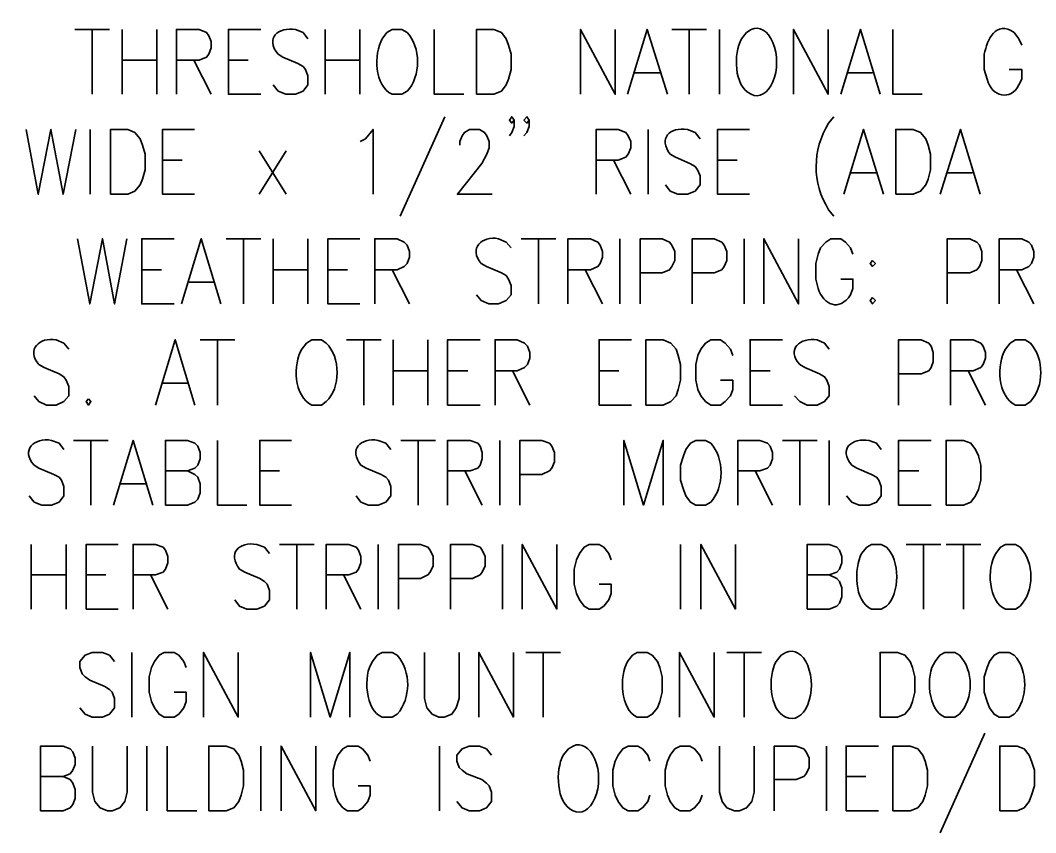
# Model space of a CAD drawing. Header units: inches. Extents: x 5 to 516, y -193 to 129.
# Drawn here: x 161.45 to 167.3, y -94.11 to -89.42 of the extents above; entities that cross this region are included whole.
import ezdxf

# ---------------------------------------------------------------- set-up
doc = ezdxf.new("R2010")
doc.units = ezdxf.units.IN
doc.header["$MEASUREMENT"] = 0
doc.layers.add('PDF3_Geometry', color=7, linetype='Continuous')

msp = doc.modelspace()

# ---------------------------------------------------------------- linework, layer by layer
at = {"layer": 'PDF3_Geometry', "lineweight": 35}
for points in [[(161.7649266, -89.4764474), (161.9649138, -89.4764474)], [(161.8649229, -89.4764474), (161.8649229, -89.8497568)], [(162.0382381, -89.4764474), (162.0382381, -89.8497568)], [(162.2382307, -89.4764474), (162.2382307, -89.8497568)], [(162.351559, -89.8497585), (162.351559, -89.4764491), (162.4815506, -89.4764491), (162.5248812, -89.4931147), (162.5382137, -89.5131135), (162.5515461, -89.5464447), (162.5515461, -89.583109), (162.5382137, -89.6197733), (162.5248812, -89.6364389), (162.4815506, -89.6531045), (162.351559, -89.6531045)], [(162.838189, -89.8497585), (162.6515343, -89.8497585), (162.6515343, -89.4764491), (162.838189, -89.4764491)], [(163.1081701, -89.5297785), (163.0815051, -89.4931142), (163.0381745, -89.4764486)], [(163.2081664, -89.4764474), (163.2081664, -89.8497568)], [(163.408159, -89.4764474), (163.408159, -89.8497568)], [(163.6814672, -89.493113), (163.6514691, -89.4764474), (163.5948061, -89.4764474), (163.564808, -89.493113), (163.538143, -89.5297773)], [(163.8381309, -89.4764474), (163.8381309, -89.8497568), (164.00812, -89.8497568)], [(164.6814063, -89.8497585), (164.6814063, -89.4764491), (164.8813935, -89.8497585), (164.8813935, -89.4764491)], [(164.9513814, -89.8497585), (165.0647075, -89.4764491), (165.1813667, -89.8497585)], [(165.2080381, -89.4764474), (165.4080253, -89.4764474)], [(165.3080344, -89.4764474), (165.3080344, -89.8497568)], [(165.4813496, -89.4764474), (165.4813496, -89.8497568)], [(165.6646739, -89.4764474), (165.6380089, -89.493113), (165.6080109, -89.5297773)], [(165.9079987, -89.8497585), (165.9079987, -89.4764491), (166.1079859, -89.8497585), (166.1079859, -89.4764491)], [(166.1813102, -89.8497585), (166.2946362, -89.4764491), (166.4079623, -89.8497585)], [(166.4812855, -89.4764474), (166.4812855, -89.8497568), (166.6512746, -89.8497568)], [(167.2245782, -89.5664413), (167.2079126, -89.529777), (167.1812477, -89.4931127)], [(162.0382381, -89.6531023), (162.2382253, -89.6531023)], [(162.4515417, -89.6531023), (162.5515353, -89.8497564)], [(162.6515343, -89.6531023), (162.7648604, -89.6531023)], [(162.938181, -89.6197727), (162.9648459, -89.6364383), (163.051507, -89.6731027), (163.0815051, -89.6897683), (163.0948376, -89.7064339), (163.1081701, -89.7430982), (163.1081701, -89.7964281), (163.0815051, -89.8330924), (163.0381745, -89.849758), (162.9815115, -89.849758), (162.938181, -89.8330924), (162.9081829, -89.7964281)], [(163.2081664, -89.6531023), (163.4081535, -89.6531023)], [(167.0079255, -89.6197713), (167.0079255, -89.7064324), (167.0245911, -89.7630954)], [(164.9947136, -89.7264314), (165.1380377, -89.7264314)], [(166.2246423, -89.7264314), (166.3646334, -89.7264314)], [(167.2079126, -89.7964266), (167.2245782, -89.7630954), (167.2245782, -89.7064324), (167.1512496, -89.7064324)], [(163.5948061, -89.8497568), (163.6514691, -89.8497568), (163.6814672, -89.8330912)], [(163.8981178, -89.9797483), (163.6414676, -90.5530449)], [(164.298103, -89.9997462), (164.2847705, -90.0164118), (164.271438, -89.9997462), (164.2847705, -89.9797475), (164.298103, -89.9997462), (164.298103, -90.0364105), (164.2847705, -90.0697417), (164.271438, -90.0897404)], [(164.3847538, -89.9997462), (164.3714213, -90.0164118), (164.3547557, -89.9997462), (164.3714213, -89.9797475), (164.3847538, -89.9997462), (164.3847538, -90.0364105), (164.3714213, -90.0697417), (164.3547557, -90.0897404)], [(166.1413143, -89.9797483), (166.1113163, -90.0164126)], [(161.4849424, -90.0530774), (161.5549379, -90.4263868), (161.6282666, -90.0530774), (161.6982621, -90.4263868), (161.7715907, -90.0530774)], [(161.8549138, -90.0530774), (161.8549138, -90.4263868)], [(162.4548754, -90.4263885), (162.2715538, -90.4263885), (162.2715538, -90.0530791), (162.4548754, -90.0530791)], [(163.4114818, -90.1230734), (163.4414798, -90.1064078), (163.4848104, -90.0530779), (163.4848104, -90.4263873)], [(163.9847821, -90.1430713), (163.9847821, -90.1230726), (163.9981146, -90.0897414), (164.0114471, -90.0697427), (164.0414452, -90.0530771), (164.0981082, -90.0530771), (164.1281063, -90.0697427), (164.1414388, -90.0897414), (164.1547712, -90.1230726), (164.1547712, -90.1597369), (164.1414388, -90.1964012), (164.1114407, -90.2497311), (163.9714497, -90.4263865), (164.1714368, -90.4263865)], [(164.7713935, -90.4263885), (164.7713935, -90.0530791), (164.898052, -90.0530791), (164.9413826, -90.0697447), (164.9547151, -90.0897434), (164.9713807, -90.1230746), (164.9713807, -90.1597389), (164.9547151, -90.1964033), (164.9413826, -90.2130689), (164.898052, -90.2297345), (164.7713935, -90.2297345)], [(165.0713824, -90.0530774), (165.0713824, -90.4263868)], [(165.3713577, -90.1064085), (165.3413597, -90.0697442), (165.2980291, -90.0530786)], [(165.6546756, -90.4263885), (165.471354, -90.4263885), (165.471354, -90.0530791), (165.6546756, -90.0530791)], [(166.1979785, -90.4263885), (166.3113045, -90.0530791), (166.4279637, -90.4263885)], [(166.7546105, -90.4263885), (166.8712697, -90.0530791), (166.9845958, -90.4263885)], [(162.8281858, -90.1764045), (162.9848425, -90.4263885)], [(162.9848463, -90.1764045), (162.8281896, -90.4263885)], [(165.1980355, -90.1964027), (165.2280336, -90.2130683), (165.3113616, -90.2497326), (165.3413597, -90.2663982), (165.3546921, -90.2863969), (165.3713577, -90.3197281), (165.3713577, -90.3730581), (165.3413597, -90.4097224), (165.2980291, -90.426388), (165.2413661, -90.426388), (165.1980355, -90.4097224), (165.1713706, -90.3730581)], [(162.2715538, -90.2297323), (162.3848798, -90.2297323)], [(164.8713898, -90.2297323), (164.9713834, -90.4263863)], [(165.471354, -90.2297323), (165.5846801, -90.2297323)], [(166.2413106, -90.3030613), (166.3846348, -90.3030613)], [(166.7979427, -90.3030613), (166.9412669, -90.3030613)], [(166.1113163, -90.5163806), (166.1413143, -90.5530449)], [(161.781595, -90.6830385), (161.8515905, -91.059681), (161.9249191, -90.6830385), (161.9949146, -91.059681), (162.0649101, -90.6830385)], [(162.338221, -91.0596792), (162.1515663, -91.0596792), (162.1515663, -90.6830367), (162.338221, -90.6830367)], [(162.3815592, -91.0596792), (162.4948853, -90.6830367), (162.6082113, -91.0596792)], [(162.6382024, -90.6830385), (162.8381895, -90.6830385)], [(162.7381987, -90.6830385), (162.7381987, -91.059681)], [(162.908191, -90.6830385), (162.908191, -91.059681)], [(163.1081701, -90.6830385), (163.1081701, -91.059681)], [(163.4081562, -91.0596792), (163.2248347, -91.0596792), (163.2248347, -90.6830367), (163.4081562, -90.6830367)], [(163.4948098, -91.0596792), (163.4948098, -90.6830367), (163.6248014, -90.6830367), (163.6647989, -90.7030354), (163.6814645, -90.719701), (163.6947969, -90.7563653), (163.6947969, -90.7896965), (163.6814645, -90.8263608), (163.6647989, -90.8430264), (163.6248014, -90.8630252), (163.4948098, -90.8630252)], [(164.2814347, -90.7363662), (164.2514366, -90.703035), (164.208106, -90.6830363)], [(164.3380988, -90.6830385), (164.538086, -90.6830385)], [(164.4380815, -90.6830385), (164.4380815, -91.059681)], [(164.6080739, -91.0596792), (164.6080739, -90.6830367), (164.7380656, -90.6830367), (164.7813961, -90.7030354), (164.7947286, -90.719701), (164.8080611, -90.7563653), (164.8080611, -90.7896965), (164.7947286, -90.8263608), (164.7813961, -90.8430264), (164.7380656, -90.8630252), (164.6080739, -90.8630252)], [(164.9080628, -90.6830385), (164.9080628, -91.059681)], [(165.0247138, -91.0596792), (165.0247138, -90.6830367), (165.1513724, -90.6830367), (165.1947029, -90.7030354), (165.2080354, -90.719701), (165.224701, -90.7563653), (165.224701, -90.8096952), (165.2080354, -90.8430264), (165.1947029, -90.8630252), (165.1513724, -90.8796908), (165.0247138, -90.8796908)], [(165.3247028, -91.0596792), (165.3247028, -90.6830367), (165.4513613, -90.6830367), (165.4946919, -90.7030354), (165.5080243, -90.719701), (165.5246899, -90.7563653), (165.5246899, -90.8096952), (165.5080243, -90.8430264), (165.4946919, -90.8630252), (165.4513613, -90.8796908), (165.3247028, -90.8796908)], [(165.6246781, -90.6830385), (165.6246781, -91.059681)], [(165.7380063, -91.0596792), (165.7380063, -90.6830367), (165.9379935, -91.0596792), (165.9379935, -90.6830367)], [(166.2513062, -90.7730324), (166.2379737, -90.7363681), (166.2079757, -90.7030369), (166.1813107, -90.6830382), (166.1246477, -90.6830382), (166.0946496, -90.7030369), (166.0646515, -90.7363681), (166.051319, -90.7730324), (166.0379866, -90.8263623), (166.0379866, -90.9163566), (166.051319, -90.9696865)], [(166.7946063, -91.0596792), (166.7946063, -90.6830367), (166.924598, -90.6830367), (166.9645954, -90.7030354), (166.981261, -90.719701), (166.9945935, -90.7563653), (166.9945935, -90.8096952), (166.981261, -90.8430264), (166.9645954, -90.8630252), (166.924598, -90.8796908), (166.7946063, -90.8796908)], [(167.0945817, -91.0596792), (167.0945817, -90.6830367), (167.2245733, -90.6830367), (167.2645708, -90.7030354), (167.2812364, -90.719701), (167.2945689, -90.7563653), (167.2945689, -90.7896965), (167.2812364, -90.8263608), (167.2645708, -90.8430264), (167.2245733, -90.8630252), (167.0945817, -90.8630252)], [(164.1081125, -90.8263604), (164.1381105, -90.843026), (164.2247716, -90.8796903), (164.2514366, -90.8963559), (164.2647691, -90.9163547), (164.2814347, -90.953019), (164.2814347, -91.0063489), (164.2514366, -91.0396801), (164.208106, -91.0596788), (164.151443, -91.0596788), (164.1081125, -91.0396801), (164.0814475, -91.0063489)], [(162.1515663, -90.8630264), (162.2648924, -90.8630264)], [(162.908191, -90.8630264), (163.1081782, -90.8630264)], [(163.2248347, -90.8630264), (163.3381607, -90.8630264)], [(163.5948061, -90.8630264), (163.6947997, -91.0596804)], [(164.7080702, -90.8630264), (164.8080638, -91.0596804)], [(167.194578, -90.8630264), (167.2945716, -91.0596804)], [(162.4248778, -90.9330224), (162.5648688, -90.9330224)], [(166.2379737, -91.0063508), (166.2513062, -90.9696865), (166.2513062, -90.9163566), (166.1813107, -90.9163566)], [(161.73159, -91.3196621), (161.7015919, -91.2863309), (161.6582614, -91.2663322)], [(162.231558, -91.6429751), (162.344884, -91.2663326), (162.4582101, -91.6429751)], [(162.4882147, -91.2663344), (162.6882019, -91.2663344)], [(162.588211, -91.2663344), (162.588211, -91.6429769)], [(163.2148391, -91.2863331), (163.1881741, -91.2663344), (163.1315111, -91.2663344), (163.101513, -91.2863331), (163.0748481, -91.3196643)], [(163.3314902, -91.2663344), (163.5314773, -91.2663344)], [(163.4314865, -91.2663344), (163.4314865, -91.6429769)], [(163.6014788, -91.2663344), (163.6014788, -91.6429769)], [(163.8014579, -91.2663344), (163.8014579, -91.6429769)], [(164.1014408, -91.6429751), (163.9147861, -91.6429751), (163.9147861, -91.2663326), (164.1014408, -91.2663326)], [(164.1880976, -91.6429751), (164.1880976, -91.2663326), (164.3147561, -91.2663326), (164.3580867, -91.2863313), (164.3747523, -91.3029969), (164.3880847, -91.3396613), (164.3880847, -91.3729925), (164.3747523, -91.4096568), (164.3580867, -91.4263224), (164.3147561, -91.4463211), (164.1880976, -91.4463211)], [(164.9747165, -91.6429751), (164.7880618, -91.6429751), (164.7880618, -91.2663326), (164.9747165, -91.2663326)], [(165.5580184, -91.3563283), (165.5446859, -91.319664), (165.5146879, -91.2863328), (165.4880229, -91.2663341), (165.4313599, -91.2663341), (165.4013618, -91.2863328), (165.3746968, -91.319664), (165.3580312, -91.3563283), (165.3446988, -91.4096583), (165.3446988, -91.4996525), (165.3580312, -91.5529824), (165.3746968, -91.5896467), (165.4013618, -91.6229779), (165.4313599, -91.6429766), (165.4880229, -91.6429766), (165.5146879, -91.6229779), (165.5446859, -91.5896467), (165.5580184, -91.5529824), (165.5580184, -91.4996525), (165.4880229, -91.4996525)], [(165.8446694, -91.6429751), (165.6580147, -91.6429751), (165.6580147, -91.2663326), (165.8446694, -91.2663326)], [(166.1146505, -91.3196621), (166.0879855, -91.2863309), (166.044655, -91.2663322)], [(166.5146221, -91.6429751), (166.5146221, -91.2663326), (166.6446138, -91.2663326), (166.6879443, -91.2863313), (166.7012768, -91.3029969), (166.7146093, -91.3396613), (166.7146093, -91.3929912), (166.7012768, -91.4263224), (166.6879443, -91.4463211), (166.6446138, -91.4629867), (166.5146221, -91.4629867)], [(166.8145975, -91.6429751), (166.8145975, -91.2663326), (166.9445891, -91.2663326), (166.9879197, -91.2863313), (167.0012522, -91.3029969), (167.0145846, -91.3396613), (167.0145846, -91.3729925), (167.0012522, -91.4096568), (166.9879197, -91.4263224), (166.9445891, -91.4463211), (166.8145975, -91.4463211)], [(167.2745663, -91.2863331), (167.2445683, -91.2663344), (167.1879052, -91.2663344), (167.1579072, -91.2863331), (167.1312422, -91.3196643)], [(161.5582678, -91.4096564), (161.5882659, -91.426322), (161.674927, -91.4629863), (161.7015919, -91.4796519), (161.7149244, -91.4996506), (161.73159, -91.5363149), (161.73159, -91.5896448), (161.7015919, -91.622976), (161.6582614, -91.6429747), (161.6015984, -91.6429747), (161.5582678, -91.622976), (161.5316028, -91.5896448)], [(165.9446614, -91.4096564), (165.9746595, -91.426322), (166.0579874, -91.4629863), (166.0879855, -91.4796519), (166.101318, -91.4996506), (166.1146505, -91.5363149), (166.1146505, -91.5896448), (166.0879855, -91.622976), (166.044655, -91.6429747), (165.9879919, -91.6429747), (165.9446614, -91.622976), (165.9146633, -91.5896448)], [(163.6014788, -91.4463223), (163.801466, -91.4463223)], [(163.9147861, -91.4463223), (164.0314453, -91.4463223)], [(164.2880939, -91.4463223), (164.3880875, -91.6429764)], [(164.7880618, -91.4463223), (164.9013879, -91.4463223)], [(165.6580147, -91.4463223), (165.7746739, -91.4463223)], [(166.9145938, -91.4463223), (167.0145874, -91.6429764)], [(162.2748901, -91.5163184), (162.4148812, -91.5163184)], [(163.1315111, -91.6429769), (163.1881741, -91.6429769), (163.2148391, -91.6229782)], [(167.1879052, -91.6429769), (167.2445683, -91.6429769), (167.2745663, -91.6229782)], [(161.7015898, -91.8996251), (161.6749248, -91.8629608), (161.6315943, -91.8462952)], [(161.7582539, -91.8462973), (161.9582411, -91.8462973)], [(161.8582502, -91.8462973), (161.8582502, -92.2196067)], [(161.9882467, -92.2196051), (162.1015728, -91.8462957), (162.2148989, -92.2196051)], [(162.2882221, -92.2196051), (162.2882221, -91.8462957), (162.4148806, -91.8462957), (162.4582112, -91.8629613), (162.4748768, -91.8796269), (162.4882093, -91.9162912), (162.4882093, -91.9529555), (162.4748768, -91.9896199), (162.4582112, -92.0062855), (162.4148806, -92.0229511), (162.2882221, -92.0229511)], [(162.588211, -91.8462973), (162.588211, -92.2196067), (162.7582001, -92.2196067)], [(163.0148438, -92.2196051), (162.8315222, -92.2196051), (162.8315222, -91.8462957), (163.0148438, -91.8462957)], [(163.5881469, -91.8996251), (163.5581488, -91.8629608), (163.5148182, -91.8462952)], [(163.644811, -91.8462973), (163.8447982, -91.8462973)], [(163.7447937, -91.8462973), (163.7447937, -92.2196067)], [(163.9147861, -92.2196051), (163.9147861, -91.8462957), (164.0447778, -91.8462957), (164.0881083, -91.8629613), (164.1014408, -91.8796269), (164.1147733, -91.9162912), (164.1147733, -91.9529555), (164.1014408, -91.9896199), (164.0881083, -92.0062855), (164.0447778, -92.0229511), (163.9147861, -92.0229511)], [(164.214775, -91.8462973), (164.214775, -92.2196067)], [(164.331426, -92.2196051), (164.331426, -91.8462957), (164.4580846, -91.8462957), (164.5014151, -91.8629613), (164.5147476, -91.8796269), (164.5314132, -91.9162912), (164.5314132, -91.9696211), (164.5147476, -92.0062855), (164.5014151, -92.0229511), (164.4580846, -92.0429498), (164.331426, -92.0429498)], [(164.9313903, -92.2196051), (164.9313903, -91.8462957), (165.0447164, -92.2196051), (165.1580424, -91.8462957), (165.1580424, -92.2196051)], [(165.431355, -91.8629629), (165.4013569, -91.8462973), (165.3446939, -91.8462973), (165.3146958, -91.8629629), (165.2880308, -91.8996273), (165.2746984, -91.9362916), (165.2580328, -91.9896215), (165.2580328, -92.0762826), (165.2746984, -92.1296125), (165.2880308, -92.1662768), (165.3146958, -92.2029411), (165.3446939, -92.2196067), (165.4013569, -92.2196067), (165.431355, -92.2029411)], [(165.5880187, -92.2196051), (165.5880187, -91.8462957), (165.7146772, -91.8462957), (165.7580078, -91.8629613), (165.7746734, -91.8796269), (165.7880058, -91.9162912), (165.7880058, -91.9529555), (165.7746734, -91.9896199), (165.7580078, -92.0062855), (165.7146772, -92.0229511), (165.5880187, -92.0229511)], [(165.8446618, -91.8462973), (166.044649, -91.8462973)], [(165.9446581, -91.8462973), (165.9446581, -92.2196067)], [(166.1146505, -91.8462973), (166.1146505, -92.2196067)], [(166.4146258, -91.8996251), (166.3879609, -91.8629608), (166.3446303, -91.8462952)], [(166.7012768, -92.2196051), (166.5146221, -92.2196051), (166.5146221, -91.8462957), (166.7012768, -91.8462957)], [(161.5316007, -91.9896193), (161.5582656, -92.0062849), (161.6449267, -92.0429492), (161.6749248, -92.0596148), (161.6882573, -92.0762804), (161.7015898, -92.1129447), (161.7015898, -92.1662747), (161.6749248, -92.202939), (161.6315943, -92.2196046), (161.5749312, -92.2196046), (161.5316007, -92.202939), (161.5016026, -92.1662747)], [(163.4148247, -91.9896193), (163.4448227, -92.0062849), (163.5314838, -92.0429492), (163.5581488, -92.0596148), (163.5748144, -92.0762804), (163.5881469, -92.1129447), (163.5881469, -92.1662747), (163.5581488, -92.202939), (163.5148182, -92.2196046), (163.4581552, -92.2196046), (163.4148247, -92.202939), (163.3881597, -92.1662747)], [(166.2446367, -91.9896193), (166.2746348, -92.0062849), (166.3579628, -92.0429492), (166.3879609, -92.0596148), (166.4012933, -92.0762804), (166.4146258, -92.1129447), (166.4146258, -92.1662747), (166.3879609, -92.202939), (166.3446303, -92.2196046), (166.2879673, -92.2196046), (166.2446367, -92.202939), (166.2146386, -92.1662747)], [(162.4148823, -92.0229523), (162.4582128, -92.042951), (162.4748784, -92.0596166), (162.4882109, -92.0962809), (162.4882109, -92.1496108), (162.4748784, -92.1862751), (162.4582128, -92.2029407), (162.4148823, -92.2196063), (162.2882237, -92.2196063)], [(162.8315222, -92.0229523), (162.9448483, -92.0229523)], [(164.0147824, -92.0229523), (164.114776, -92.2196063)], [(165.6880014, -92.0229523), (165.787995, -92.2196063)], [(166.5146221, -92.0229523), (166.6312813, -92.0229523)], [(162.0315789, -92.0962813), (162.1749031, -92.0962813)], [(161.5149427, -92.4462582), (161.5149427, -92.8195676)], [(161.7149353, -92.4462582), (161.7149353, -92.8195676)], [(162.0149079, -92.819566), (161.8315863, -92.819566), (161.8315863, -92.4462566), (162.0149079, -92.4462566)], [(162.101575, -92.819566), (162.101575, -92.4462566), (162.2315666, -92.4462566), (162.2748972, -92.4629222), (162.2882297, -92.4795878), (162.3015622, -92.5162521), (162.3015622, -92.5529164), (162.2882297, -92.5895807), (162.2748972, -92.6062463), (162.2315666, -92.6229119), (162.101575, -92.6229119)], [(162.8881863, -92.4995859), (162.8581883, -92.4629216), (162.8148577, -92.446256)], [(162.9448504, -92.4462582), (163.1448376, -92.4462582)], [(163.0448468, -92.4462582), (163.0448468, -92.8195676)], [(163.2148391, -92.819566), (163.2148391, -92.4462566), (163.3448308, -92.4462566), (163.3881613, -92.4629222), (163.4014938, -92.4795878), (163.4148263, -92.5162521), (163.4148263, -92.5529164), (163.4014938, -92.5895807), (163.3881613, -92.6062463), (163.3448308, -92.6229119), (163.2148391, -92.6229119)], [(163.5148144, -92.4462582), (163.5148144, -92.8195676)], [(163.6314791, -92.819566), (163.6314791, -92.4462566), (163.7581376, -92.4462566), (163.8014682, -92.4629222), (163.8148006, -92.4795878), (163.8314662, -92.5162521), (163.8314662, -92.569582), (163.8148006, -92.6062463), (163.8014682, -92.6229119), (163.7581376, -92.6429106), (163.6314791, -92.6429106)], [(163.9314544, -92.819566), (163.9314544, -92.4462566), (164.0581129, -92.4462566), (164.1014435, -92.4629222), (164.114776, -92.4795878), (164.1314416, -92.5162521), (164.1314416, -92.569582), (164.114776, -92.6062463), (164.1014435, -92.6229119), (164.0581129, -92.6429106), (163.9314544, -92.6429106)], [(164.2314297, -92.4462582), (164.2314297, -92.8195676)], [(164.344758, -92.819566), (164.344758, -92.4462566), (164.5447452, -92.819566), (164.5447452, -92.4462566)], [(164.8580579, -92.5362522), (164.8447254, -92.4995878), (164.8147273, -92.4629235), (164.7880624, -92.4462579), (164.7313993, -92.4462579), (164.7014012, -92.4629235), (164.6747363, -92.4995878), (164.6580707, -92.5362522), (164.6447382, -92.5895821), (164.6447382, -92.6762432), (164.6580707, -92.7295731), (164.6747363, -92.7662374), (164.7014012, -92.8029017), (164.7313993, -92.8195673), (164.7880624, -92.8195673), (164.8147273, -92.8029017), (164.8447254, -92.7662374), (164.8580579, -92.7295731), (164.8580579, -92.6762432), (164.7880624, -92.6762432)], [(165.2580295, -92.4462582), (165.2580295, -92.8195676)], [(165.3746941, -92.819566), (165.3746941, -92.4462566), (165.5746813, -92.819566), (165.5746813, -92.4462566)], [(165.9879903, -92.819566), (165.9879903, -92.4462566), (166.1146488, -92.4462566), (166.1579794, -92.4629222), (166.174645, -92.4795878), (166.1879775, -92.5162521), (166.1879775, -92.5529164), (166.174645, -92.5895807), (166.1579794, -92.6062463), (166.1146488, -92.6229119), (165.9879903, -92.6229119)], [(166.4446228, -92.4629238), (166.4146247, -92.4462582), (166.3579617, -92.4462582), (166.3312967, -92.4629238), (166.3012987, -92.4995881)], [(166.5579543, -92.4462582), (166.7579415, -92.4462582)], [(166.6579506, -92.4462582), (166.6579506, -92.8195676)], [(166.7879336, -92.4462582), (166.9879208, -92.4462582)], [(166.8879299, -92.4462582), (166.8879299, -92.8195676)], [(167.2145827, -92.4629238), (167.1879177, -92.4462582), (167.1312547, -92.4462582), (167.1012566, -92.4629238), (167.0745916, -92.4995881)], [(162.7148641, -92.5895802), (162.7448622, -92.6062458), (162.8315233, -92.6429101), (162.8581883, -92.6595757), (162.8748539, -92.6762413), (162.8881863, -92.7129056), (162.8881863, -92.7662355), (162.8581883, -92.8028998), (162.8148577, -92.8195654), (162.7581947, -92.8195654), (162.7148641, -92.8028998), (162.6881992, -92.7662355)], [(161.5149427, -92.6229131), (161.7149298, -92.6229131)], [(161.8315863, -92.6229131), (161.9449124, -92.6229131)], [(162.2015577, -92.6229131), (162.3015513, -92.8195672)], [(163.3148218, -92.6229131), (163.4148154, -92.8195672)], [(166.1146505, -92.6229131), (166.157981, -92.6429119), (166.1746466, -92.6595774), (166.1879791, -92.6962418), (166.1879791, -92.7495717), (166.1746466, -92.786236), (166.157981, -92.8029016), (166.1146505, -92.8195672), (165.9879919, -92.8195672)], [(166.3579617, -92.8195676), (166.4146247, -92.8195676), (166.4446228, -92.802902)], [(167.1312547, -92.8195676), (167.1879177, -92.8195676), (167.2145827, -92.802902)], [(161.9949059, -93.1228811), (161.9649079, -93.0862168), (161.9249104, -93.0695512), (161.8649143, -93.0695512), (161.8249168, -93.0862168), (161.7949188, -93.1228811), (161.7949188, -93.1562123), (161.8082512, -93.1928766), (161.8249168, -93.2095422), (161.8515818, -93.2295409), (161.9382429, -93.2662052), (161.9649079, -93.2828708), (161.9815734, -93.2995364), (161.9949059, -93.3362007), (161.9949059, -93.3895306), (161.9649079, -93.426195), (161.9249104, -93.4428606), (161.8649143, -93.4428606), (161.8249168, -93.426195), (161.7949188, -93.3895306)], [(162.0949022, -93.0695499), (162.0949022, -93.4428593)], [(162.4082231, -93.1562109), (162.3948906, -93.1228797), (162.3648925, -93.0862154), (162.3382276, -93.0695498), (162.2815645, -93.0695498), (162.2515664, -93.0862154), (162.2249015, -93.1228797), (162.2082359, -93.1562109), (162.1949034, -93.2095408), (162.1949034, -93.2995351), (162.2082359, -93.352865), (162.2249015, -93.3895293), (162.2515664, -93.4261936), (162.2815645, -93.4428592), (162.3382276, -93.4428592), (162.3648925, -93.4261936), (162.3948906, -93.3895293), (162.4082231, -93.352865), (162.4082231, -93.2995351), (162.3382276, -93.2995351)], [(162.5082058, -93.4428611), (162.5082058, -93.0695517), (162.708193, -93.4428611), (162.708193, -93.0695517)], [(163.1248384, -93.4428611), (163.1248384, -93.0695517), (163.2381644, -93.4428611), (163.3514905, -93.0695517), (163.3514905, -93.4428611)], [(163.6248031, -93.0862155), (163.594805, -93.0695499), (163.5381419, -93.0695499), (163.5081439, -93.0862155), (163.4814789, -93.1228799)], [(163.7814667, -93.0695499), (163.7814667, -93.3361995), (163.7947992, -93.3895294), (163.8247973, -93.4261937), (163.8647947, -93.4428593), (163.8947928, -93.4428593), (163.9381234, -93.4261937), (163.9647883, -93.3895294), (163.9814539, -93.3361995), (163.9814539, -93.0695499)], [(164.094774, -93.4428611), (164.094774, -93.0695517), (164.2947612, -93.4428611), (164.2947612, -93.0695517)], [(164.3647627, -93.0695499), (164.5647498, -93.0695499)], [(164.464759, -93.0695499), (164.464759, -93.4428593)], [(165.0080455, -93.4428593), (165.0647086, -93.4428593), (165.0947066, -93.4261937), (165.1247047, -93.3895294), (165.1380372, -93.3528651), (165.1513697, -93.2995352), (165.1513697, -93.209541), (165.1380372, -93.1562111), (165.1247047, -93.1228799), (165.0947066, -93.0862155), (165.0647086, -93.0695499), (165.0080455, -93.0695499), (164.9813806, -93.0862155), (164.9513825, -93.1228799)], [(165.2513703, -93.4428611), (165.2513703, -93.0695517), (165.4513575, -93.4428611), (165.4513575, -93.0695517)], [(165.5246818, -93.0695499), (165.724669, -93.0695499)], [(165.6246781, -93.0695499), (165.6246781, -93.4428593)], [(165.8646665, -93.0695499), (165.8380015, -93.0862155), (165.8080035, -93.1228799)], [(166.8646024, -93.0862155), (166.8379374, -93.0695499), (166.7812744, -93.0695499), (166.7512763, -93.0862155), (166.7246114, -93.1228799)], [(167.1812428, -93.0862155), (167.1512447, -93.0695499), (167.0945817, -93.0695499), (167.0645836, -93.0862155), (167.0379186, -93.1228799), (167.0245862, -93.1562111), (167.0079206, -93.209541), (167.0079206, -93.2995352), (167.0245862, -93.3528651), (167.0379186, -93.3895294), (167.0645836, -93.4261937), (167.0945817, -93.4428593), (167.1512447, -93.4428593), (167.1812428, -93.4261937)], [(163.5381419, -93.4428593), (163.594805, -93.4428593), (163.6248031, -93.4261937)], [(166.7812744, -93.4428593), (166.8379374, -93.4428593), (166.8646024, -93.4261937)], [(167.0112537, -93.536188), (166.7546035, -94.1094846)], [(161.5682704, -93.9828249), (161.5682704, -93.6095155), (161.6982621, -93.6095155), (161.7382595, -93.6261811), (161.7549251, -93.6428467), (161.7682576, -93.679511), (161.7682576, -93.7161753), (161.7549251, -93.7495065), (161.7382595, -93.7695052), (161.6982621, -93.7861708), (161.5682704, -93.7861708)], [(161.8682458, -93.6095171), (161.8682458, -93.8761667), (161.8815782, -93.9294966), (161.9115763, -93.9661609), (161.9549069, -93.9828265), (161.9815718, -93.9828265), (162.0249024, -93.9661609), (162.0549005, -93.9294966), (162.0682329, -93.8761667), (162.0682329, -93.6095171)], [(162.1815666, -93.6095171), (162.1815666, -93.9828265)], [(162.2982312, -93.6095171), (162.2982312, -93.9828265), (162.4682203, -93.9828265)], [(162.838195, -93.6095171), (162.838195, -93.9828265)], [(162.954846, -93.9828249), (162.954846, -93.6095155), (163.1548332, -93.9828249), (163.1548332, -93.6095155)], [(163.4681459, -93.6961781), (163.4548134, -93.6628469), (163.4248153, -93.6261825), (163.3981504, -93.609517), (163.3381542, -93.609517), (163.3114893, -93.6261825), (163.2814912, -93.6628469), (163.2681587, -93.6961781), (163.2548262, -93.749508), (163.2548262, -93.8395022), (163.2681587, -93.8928321), (163.2814912, -93.9294964), (163.3114893, -93.9661608), (163.3381542, -93.9828264), (163.3981504, -93.9828264), (163.4248153, -93.9661608), (163.4548134, -93.9294964), (163.4681459, -93.8928321), (163.4681459, -93.8395022), (163.3981504, -93.8395022)], [(163.8681175, -93.6095171), (163.8681175, -93.9828265)], [(164.1681064, -93.6628482), (164.1381084, -93.6261839), (164.0981109, -93.6095183), (164.0381148, -93.6095183), (163.9981173, -93.6261839), (163.9681193, -93.6628482), (163.9681193, -93.6961794), (163.9814517, -93.7328437), (163.9981173, -93.7495093), (164.0247823, -93.769508), (164.1114434, -93.8028392), (164.1381084, -93.822838), (164.154774, -93.8395036), (164.1681064, -93.8761679), (164.1681064, -93.9294978), (164.1381084, -93.9661621), (164.0981109, -93.9828277), (164.0381148, -93.9828277), (163.9981173, -93.9661621), (163.9681193, -93.9294978)], [(164.6380741, -93.6095171), (164.6114092, -93.6261827), (164.5814111, -93.662847)], [(165.081378, -93.6961781), (165.0680455, -93.6628469), (165.0380474, -93.6261825), (165.0113825, -93.609517), (164.9547194, -93.609517), (164.9247213, -93.6261825), (164.8980564, -93.6628469), (164.8813908, -93.6961781), (164.8680583, -93.749508), (164.8680583, -93.8395022), (164.8813908, -93.8928321), (164.8980564, -93.9294964), (164.9247213, -93.9661608), (164.9547194, -93.9828264), (165.0113825, -93.9828264), (165.0380474, -93.9661608), (165.0680455, -93.9294964), (165.081378, -93.8928321)], [(165.3813669, -93.6961781), (165.3680344, -93.6628469), (165.3380363, -93.6261825), (165.3113714, -93.609517), (165.2547083, -93.609517), (165.2247102, -93.6261825), (165.1980453, -93.6628469), (165.1813797, -93.6961781), (165.1680472, -93.749508), (165.1680472, -93.8395022), (165.1813797, -93.8928321), (165.1980453, -93.9294964), (165.2247102, -93.9661608), (165.2547083, -93.9828264), (165.3113714, -93.9828264), (165.3380363, -93.9661608), (165.3680344, -93.9294964), (165.3813669, -93.8928321)], [(165.4813496, -93.6095171), (165.4813496, -93.8761667), (165.4980152, -93.9294966), (165.5246802, -93.9661609), (165.5680107, -93.9828265), (165.5980088, -93.9828265), (165.6380062, -93.9661609), (165.6680043, -93.9294966), (165.6813368, -93.8761667), (165.6813368, -93.6095171)], [(165.7980068, -93.9828249), (165.7980068, -93.6095155), (165.9246654, -93.6095155), (165.9679959, -93.6261811), (165.9813284, -93.6428467), (165.997994, -93.679511), (165.997994, -93.7328409), (165.9813284, -93.7695052), (165.9679959, -93.7861708), (165.9246654, -93.8028364), (165.7980068, -93.8028364)], [(166.0979822, -93.6095171), (166.0979822, -93.9828265)], [(166.3979651, -93.9828249), (166.2113104, -93.9828249), (166.2113104, -93.6095155), (166.3979651, -93.6095155)], [(161.698267, -93.786172), (161.7382644, -93.8028376), (161.75493, -93.8228363), (161.7682625, -93.8595007), (161.7682625, -93.9128306), (161.75493, -93.9461618), (161.7382644, -93.9661605), (161.698267, -93.9828261), (161.5682753, -93.9828261)], [(166.2113104, -93.786172), (166.3246365, -93.786172)]]:
    msp.add_lwpolyline(points, dxfattribs=at)
for points in [[(164.0814421, -89.8497585), (164.0814421, -89.4764491), (164.1814357, -89.4764491), (164.2247662, -89.4931147), (164.2514312, -89.5297791), (164.2647637, -89.5664434), (164.2814293, -89.6197733), (164.2814293, -89.7064344), (164.2647637, -89.7630974), (164.2514312, -89.7964286), (164.2247662, -89.8330929), (164.1814357, -89.8497585)], [(161.9715784, -90.4263885), (161.9715784, -90.0530791), (162.071572, -90.0530791), (162.1115695, -90.0697447), (162.1415675, -90.106409), (162.1549, -90.1430733), (162.1715656, -90.1964033), (162.1715656, -90.2863975), (162.1549, -90.3397274), (162.1415675, -90.3730586), (162.1115695, -90.4097229), (162.071572, -90.4263885)], [(166.4979538, -90.4263885), (166.4979538, -90.0530791), (166.5979474, -90.0530791), (166.641278, -90.0697447), (166.671276, -90.106409), (166.6846085, -90.1430733), (166.697941, -90.1964033), (166.697941, -90.2863975), (166.6846085, -90.3397274), (166.671276, -90.3730586), (166.641278, -90.4097229), (166.5979474, -90.4263885)], [(166.3646344, -90.8096952), (166.351302, -90.8263608), (166.3646344, -90.8430264), (166.3813, -90.8263608)], [(166.3646344, -91.0230164), (166.351302, -91.039682), (166.3646344, -91.0596807), (166.3813, -91.039682)], [(165.0580505, -91.6429751), (165.0580505, -91.2663326), (165.1580441, -91.2663326), (165.2013746, -91.2863313), (165.2313727, -91.3196625), (165.2447052, -91.3563269), (165.2580376, -91.4096568), (165.2580376, -91.499651), (165.2447052, -91.5529809), (165.2313727, -91.5896452), (165.2013746, -91.6229764), (165.1580441, -91.6429751)], [(161.8449183, -91.6063123), (161.8315858, -91.6229779), (161.8449183, -91.6429766), (161.8582507, -91.6229779)], [(166.7879336, -92.2196051), (166.7879336, -91.8462957), (166.8879272, -91.8462957), (166.9312577, -91.8629613), (166.9579227, -91.8996256), (166.9745883, -91.9362899), (166.9879208, -91.9896199), (166.9879208, -92.076281), (166.9745883, -92.1296109), (166.9579227, -92.1662752), (166.9312577, -92.2029395), (166.8879272, -92.2196051)], [(166.4079666, -93.4428611), (166.4079666, -93.0695517), (166.5079602, -93.0695517), (166.5512908, -93.0862173), (166.5812889, -93.1228816), (166.5946213, -93.1562128), (166.6079538, -93.2095427), (166.6079538, -93.299537), (166.5946213, -93.3528669), (166.5812889, -93.3895312), (166.5512908, -93.4261955), (166.5079602, -93.4428611)], [(162.5382061, -93.9828249), (162.5382061, -93.6095155), (162.6381996, -93.6095155), (162.6815302, -93.6261811), (162.7115283, -93.6628454), (162.7248608, -93.6961766), (162.7381932, -93.7495065), (162.7381932, -93.8395007), (162.7248608, -93.8928306), (162.7115283, -93.9294949), (162.6815302, -93.9661593), (162.6381996, -93.9828249)], [(166.4812855, -93.9828249), (166.4812855, -93.6095155), (166.5812791, -93.6095155), (166.6246096, -93.6261811), (166.6546077, -93.6628454), (166.6679402, -93.6961766), (166.6812727, -93.7495065), (166.6812727, -93.8395007), (166.6679402, -93.8928306), (166.6546077, -93.9294949), (166.6246096, -93.9661593), (166.5812791, -93.9828249)], [(167.0979181, -93.9828249), (167.0979181, -93.6095155), (167.1979116, -93.6095155), (167.2379091, -93.6261811), (167.2679072, -93.6628454), (167.2812396, -93.6961766), (167.2979052, -93.7495065), (167.2979052, -93.8395007), (167.2812396, -93.8928306), (167.2679072, -93.9294949), (167.2379091, -93.9661593), (167.1979116, -93.9828249)]]:
    msp.add_lwpolyline(points, close=True, dxfattribs=at)
for centre, major_axis, ratio, start_param, end_param in [((165.6972256, -89.6636364), (-0.0016635, 0.1947833), 0.584970662, 2.837295091, 6.558285465), ((165.8968865, -93.2566546), (-0.0014506, 0.1944886), 0.590006658, 2.844353516, 6.555143274), ((164.6702942, -93.7966217), (-0.0014506, 0.1944881), 0.590006658, 2.844353515, 6.555143267)]:
    msp.add_ellipse(centre, major_axis=major_axis, ratio=ratio, start_param=start_param, end_param=end_param, dxfattribs=at)
for points in [[(167.1812477, -89.4931127), (167.072088, -89.4234505), (167.0274798, -89.5337212), (167.0079255, -89.6197713)], [(163.0381745, -89.4764486), (162.939792, -89.4626717), (162.8584638, -89.5227234), (162.938181, -89.6197727)], [(163.6814672, -89.8330912), (163.7622953, -89.7484855), (163.7602955, -89.5778853), (163.6814672, -89.493113)], [(163.538143, -89.5297773), (163.4880351, -89.6184383), (163.4915349, -89.8015377), (163.5948061, -89.8497568)], [(165.6080109, -89.5297773), (165.5641248, -89.617105), (165.5610139, -89.8009266), (165.6646739, -89.8497568)], [(167.0245911, -89.7630954), (167.0504783, -89.868422), (167.1619711, -89.8883096), (167.2079126, -89.7964266)], [(166.1113163, -90.0164126), (166.0160446, -90.173347), (166.0142669, -90.3597795), (166.1113163, -90.5163806)], [(165.2980291, -90.0530786), (165.1929803, -90.0375796), (165.1284844, -90.1039642), (165.1980355, -90.1964027)], [(164.208106, -90.6830363), (164.1107234, -90.6661485), (164.0348949, -90.7388105), (164.1081125, -90.8263604)], [(166.051319, -90.9696865), (166.0789839, -91.0661247), (166.1746445, -91.1061222), (166.2379737, -91.0063508)], [(161.6582614, -91.2663322), (161.5608787, -91.2494444), (161.4850503, -91.3220509), (161.5582678, -91.4096564)], [(166.044655, -91.2663322), (165.9498833, -91.2509999), (165.8629444, -91.3208287), (165.9446614, -91.4096564)], [(163.2148391, -91.6229782), (163.2985004, -91.5472053), (163.2985004, -91.362106), (163.2148391, -91.2863331)], [(167.2745663, -91.6229782), (167.3540057, -91.5352616), (167.3540057, -91.3740497), (167.2745663, -91.2863331)], [(163.0748481, -91.3196643), (163.0216848, -91.405881), (163.0279066, -91.5934801), (163.1315111, -91.6429769)], [(167.1312422, -91.3196643), (167.0780789, -91.405881), (167.0843008, -91.5934801), (167.1879052, -91.6429769)], [(161.6315943, -91.8462952), (161.531434, -91.8291296), (161.4514391, -91.9017361), (161.5316007, -91.9896193)], [(163.5148182, -91.8462952), (163.4097694, -91.8307962), (163.3452736, -91.8972364), (163.4148247, -91.9896193)], [(166.3446303, -91.8462952), (166.2463033, -91.8325183), (166.1649196, -91.89257), (166.2446367, -91.9896193)], [(165.431355, -92.2029411), (165.5110721, -92.1164467), (165.5110721, -91.9494574), (165.431355, -91.8629629)], [(162.8148577, -92.446256), (162.7098644, -92.4307015), (162.645313, -92.4972528), (162.7148641, -92.5895802)], [(166.4446228, -92.802902), (166.5233955, -92.7336842), (166.5233955, -92.5321416), (166.4446228, -92.4629238)], [(167.2145827, -92.802902), (167.2982995, -92.7151854), (167.2982995, -92.5506404), (167.2145827, -92.4629238)], [(166.3012987, -92.4995881), (166.2559127, -92.5862492), (166.2576904, -92.775126), (166.3579617, -92.8195676)], [(167.0745916, -92.4995881), (167.0199285, -92.5816384), (167.0323721, -92.7820144), (167.1312547, -92.8195676)], [(163.4814789, -93.1228799), (163.4253158, -93.2002082), (163.4403704, -93.4076949), (163.5381419, -93.4428593)], [(163.6248031, -93.4261937), (163.7028536, -93.3305888), (163.705909, -93.1821538), (163.6248031, -93.0862155)], [(164.9513825, -93.1228799), (164.9043855, -93.2057079), (164.9091074, -93.4006398), (165.0080455, -93.4428593)], [(165.8080035, -93.1228799), (165.7610065, -93.2056523), (165.7656729, -93.4006954), (165.8646665, -93.4428593)], [(166.7246114, -93.1228799), (166.6684483, -93.2001527), (166.6835029, -93.4076949), (166.7812744, -93.4428593)], [(166.8646024, -93.4261937), (166.9473193, -93.3403104), (166.9498747, -93.1717101), (166.8646024, -93.0862155)], [(167.1812428, -93.4261937), (167.2601266, -93.3401437), (167.2627376, -93.1721545), (167.1812428, -93.0862155)], [(164.5814111, -93.662847), (164.5344141, -93.7456195), (164.5390805, -93.940607), (164.6380741, -93.9828265)]]:
    msp.add_open_spline(points, degree=3, dxfattribs=at)

doc.saveas('drawing.dxf')
